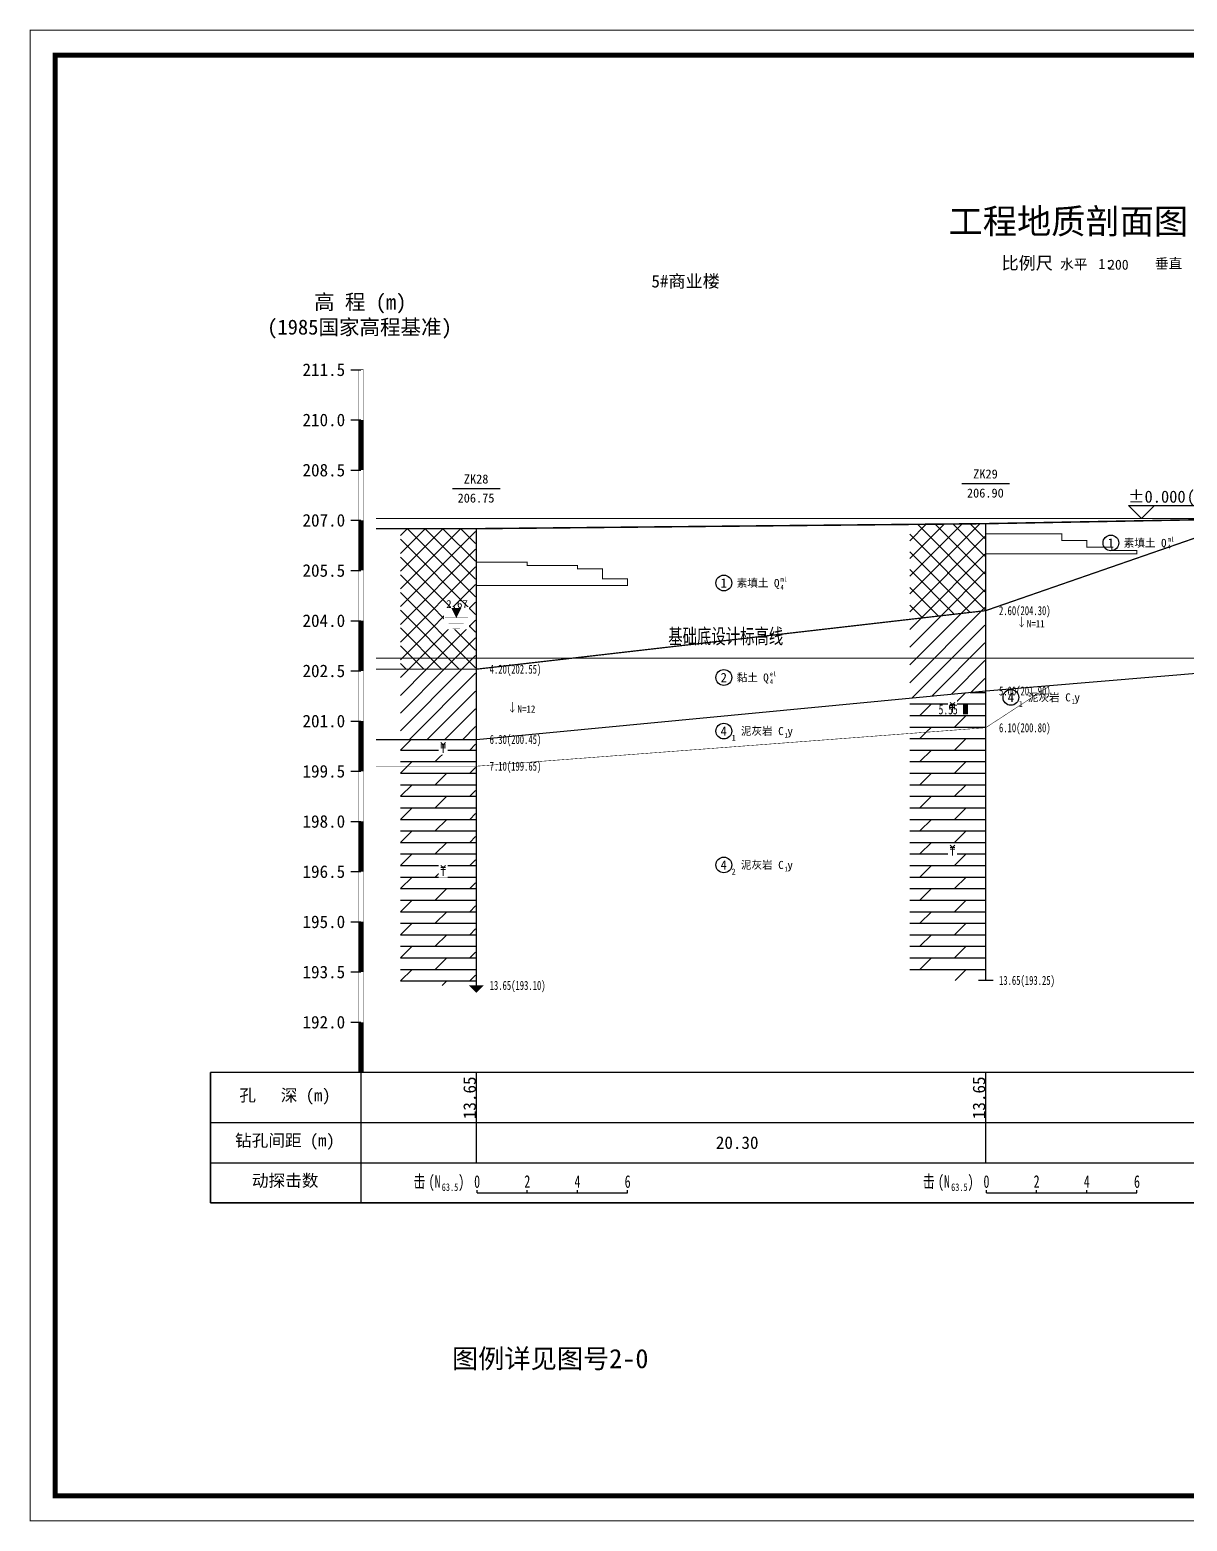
# Model space of a CAD drawing. Header units: millimetres. Extents: x -255 to 9196, y 129 to 426.
# Drawn here: x 4045.4 to 4276.1, y 129.3 to 426.4 of the extents above; entities that cross this region are included whole.
import ezdxf
from ezdxf.enums import TextEntityAlignment as Align

# ---------------------------------------------------------------- set-up
doc = ezdxf.new("R2010")
doc.units = ezdxf.units.MM
doc.linetypes.add('sx', pattern=[10, 5, 0, 5, 0])
for name, color, linetype in [('GiCAD_PouMian', 7, 'Continuous'), ('GICAD_QUYANG', 7, 'Continuous'), ('地质-原位曲线', 7, 'Continuous'), ('地质-图框', 7, 'Continuous'), ('地质-地层符号', 3, 'Continuous'), ('地质-地层线', 7, 'Continuous'), ('地质-地面线', 7, 'Continuous'), ('地质-填充花纹', 4, 'Continuous'), ('地质-文字', 7, 'Continuous'), ('地质-标注栏', 7, 'Continuous'), ('地质-标贯', 7, 'Continuous'), ('地质-水位线', 5, 'Continuous'), ('地质-钻孔', 7, 'Continuous')]:
    doc.layers.add(name, color=color, linetype=linetype)
doc.layers.add('不打印', color=7, linetype='Continuous', plot=False)
doc.styles.add('BG_ST', font='', dxfattribs={"width": 0.7})
doc.styles.add('LZ_FONTS_FS', font='simfang.ttf', dxfattribs={"width": 0.7})
doc.styles.add('LZ_PMT_LINE', font='', dxfattribs={"height": 2})
doc.styles.get("Standard").update_dxf_attribs({"font": 'simfang.ttf', "height": 2.5})
doc.styles.add('地下水位', font='', dxfattribs={"width": 0.7, "height": 1.58})
doc.styles.add('地层编号', font='', dxfattribs={"width": 0.7, "height": 1.85})
doc.styles.add('层底标注', font='', dxfattribs={"width": 0.7, "height": 1.8})
doc.styles.add('岩土名称', font='simfang.ttf', dxfattribs={"width": 0.7, "height": 1.55})
doc.styles.add('时代', font='', dxfattribs={"width": 0.7, "height": 1.6})
doc.styles.add('标注栏数据', font='simfang.ttf', dxfattribs={"width": 0.7, "height": 2.5})
doc.styles.add('标注栏项目', font='simfang.ttf', dxfattribs={"width": 0.7, "height": 3})
doc.styles.add('标贯动探', font='', dxfattribs={"width": 0.7, "height": 1.45})
doc.styles.add('标题', font='simfang.ttf', dxfattribs={"width": 0.7, "height": 8})
doc.styles.add('钻孔标注', font='', dxfattribs={"width": 0.7, "height": 1.8})
doc.styles.add('高程系统', font='simfang.ttf', dxfattribs={"width": 0.7, "height": 3})
doc.styles.get('BG_ST').set_extended_font_data('SimSun')
doc.styles.get('LZ_PMT_LINE').set_extended_font_data('SimSun')
doc.styles.get('地下水位').set_extended_font_data('FangSong_GB2312')
doc.styles.get('地层编号').set_extended_font_data('FangSong_GB2312')
doc.styles.get('层底标注').set_extended_font_data('FangSong_GB2312')
doc.styles.get('时代').set_extended_font_data('FangSong_GB2312')
doc.styles.get('标贯动探').set_extended_font_data('FangSong_GB2312')
doc.styles.get('钻孔标注').set_extended_font_data('FangSong_GB2312')
doc.linetypes.add('bzhjcx', pattern='A,0.001,[2,XX1.shx,S=1,R=0,X=1,Y=0],-2', length=2.001)
doc.linetypes.add('swx', pattern='A,7,-1.5,["●",LZ_PMT_LINE,S=0.05,R=0,X=0,Y=0],-1.5', length=10)
pattern_1 = [(0, (0, 0), (0, 2.3), []), (45, (0, 0), (4e-16, 4.5999997), [3.252691, -6.5053825])]
pattern_2 = [(45, (0, 0), (-1.767767, 1.767767), []), (135, (0, 0), (-1.767767, -1.767767), [])]
pattern_3 = [(45, (0, 0), (-1.767767, 1.767767), [])]

# ---------------------------------------------------------------- blocks, each defined once
blk = doc.blocks.new('WipeoutBlock')
blk.add_wipeout([(0, 0), (0, 1), (1, 1), (1, 0)])
blk = doc.blocks.new('FHzhong.dwg')
at = {"color": 1, "lineweight": 0}
for p, q in [((1.06, 1.62), (0.57, 2.04)), ((0.57, 1.62), (1.53, 1.62)), ((0.57, 1.25), (1.53, 1.25)), ((1.05, 0), (1.05, 1.62)), ((1.06, 1.62), (1.53, 2.04))]:
    blk.add_line(p, q, dxfattribs=at)
blk = doc.blocks.new('FHqiang.dwg')
at = {"color": 1, "lineweight": 0}
for p, q in [((1.06, 1.62), (0.57, 2.04)), ((0.57, 1.62), (1.53, 1.62)), ((0.57, 1.32), (1.53, 1.32)), ((0.57, 1.02), (1.53, 1.02)), ((1.05, 0), (1.05, 1.62)), ((1.06, 1.62), (1.53, 2.04))]:
    blk.add_line(p, q, dxfattribs=at)
blk = doc.blocks.new('gkqy_yan.dwg不标1', base_point=(0, -1))
at = {"color": 1}
blk.add_solid([(-0.5, -2), (-0.5, 0), (0.5, -2), (0.5, 0)], dxfattribs=at)
blk = doc.blocks.new('gkbgfh')
at = {"linetype": 'Continuous'}
blk.add_wipeout([(-0.23, -0.2), (1.12, -0.2), (1.12, 2.33), (-0.23, 2.33)], dxfattribs=at).dxf.layer = '地质-标贯'
at = {"color": 1, "const_width": 0.1}
for points in [[(0.01, 0.61), (0.46, 0.08), (0.88, 0.64)], [(0.46, 2.13), (0.46, 0.08)]]:
    blk.add_lwpolyline(points, dxfattribs=at)
blk = doc.blocks.new('shuiweifh')
at = {"linetype": 'swx'}
blk.add_wipeout([(-2.47, -2.24), (2.54, -2.24), (2.54, 2.22), (-2.47, 2.22)], dxfattribs=at).dxf.layer = '地质-水位线'
at = {"color": 5}
blk.add_lwpolyline([(0, 0, 0, 2, 0), (0, 2, 2, 2, 0)], format="xyseb", dxfattribs=at)
for points, const_width in [([(-2.25, 0.02), (2.32, 0.02)], 0.075), ([(-1.5, -1), (1.5, -1)], 0.075), ([(-0.75, -2), (0.75, -2)], 0.05)]:
    blk.add_lwpolyline(points, dxfattribs=dict(at, const_width=const_width))
blk = doc.blocks.new('zxdt')
blk.add_lwpolyline([(0, 0, 3, 0, 0), (0, -1.5, 0, 0, 0)], format="xyseb")
blk = doc.blocks.new('GC30')
blk.add_wipeout([(-2.26, 6.01), (17.92, 6.01), (17.93, 2.69), (-2.15, 2.71), (-2.27, 2.72)])
blk.add_text('(207.05)', height=2.408).set_placement((9.01, 3.19))
blk.add_wipeout([(-2.8, 2.72), (2.91, 2.72), (0.06, -0.14), (0.06, -0.14)])
at = {"color": 3}
for p, q in [((0, 0), (-2.6, 2.6)), ((-2.6, 2.6), (17.93, 2.6)), ((0, 0), (2.59, 2.6))]:
    blk.add_line(p, q, dxfattribs=at)
blk.add_text('±0.000', height=2.408).set_placement((-2.69, 3.18))

msp = doc.modelspace()

# ---------------------------------------------------------------- hatches: boundary and pattern name
at = {"layer": '地质-填充花纹', "linetype": 'Continuous'}
h = msp.add_hatch(dxfattribs=at)
h.set_pattern_fill('GKSTT', scale=0.5, style=0, pattern_type=2)
h.set_pattern_definition(pattern_2)
h.paths.add_polyline_path([(4134.26, 299.02), (4119.26, 299.02), (4119.26, 327.02), (4134.26, 327.02)])
h = msp.add_hatch(dxfattribs=at)
h.set_pattern_fill('GKSTT', scale=0.5, style=0, pattern_type=2)
h.set_pattern_definition(pattern_2)
h.paths.add_polyline_path([(4235.77, 310.67), (4220.77, 308.95), (4220.77, 327.87), (4235.77, 328.02)])
h = msp.add_hatch(dxfattribs=at)
h.set_pattern_fill('GKNXT', scale=0.5, style=0, pattern_type=2)
h.set_pattern_definition(pattern_3)
h.paths.add_polyline_path([(4235.77, 294.68), (4220.77, 293.25), (4220.77, 308.95), (4235.77, 310.67)])
h = msp.add_hatch(dxfattribs=at)
h.set_pattern_fill('GKNXT', scale=0.5, style=0, pattern_type=2)
h.set_pattern_definition(pattern_3)
h.paths.add_polyline_path([(4134.26, 285.02), (4119.26, 285.02), (4119.26, 299.02), (4134.26, 299.02)])
h = msp.add_hatch(dxfattribs=at)
h.set_pattern_fill('GKNHY1', scale=0.5, style=0, pattern_type=2)
h.set_pattern_definition(pattern_1)
h.paths.add_polyline_path([(4235.77, 287.35), (4220.77, 286.21), (4220.77, 293.25), (4235.77, 294.68)])
h = msp.add_hatch(dxfattribs=at)
h.set_pattern_fill('GKNHY1', scale=0.5, style=0, pattern_type=2)
h.set_pattern_definition(pattern_1)
h.paths.add_polyline_path([(4235.77, 237.02), (4220.77, 237.02), (4220.77, 286.21), (4235.77, 287.35)])
h = msp.add_hatch(dxfattribs=at)
h.set_pattern_fill('GKNHY1', scale=0.5, style=0, pattern_type=2)
h.set_pattern_definition(pattern_1)
h.paths.add_polyline_path([(4134.26, 279.69), (4119.26, 279.69), (4119.26, 285.02), (4134.26, 285.02)])
h = msp.add_hatch(dxfattribs=at)
h.set_pattern_fill('GKNHY1', scale=0.5, style=0, pattern_type=2)
h.set_pattern_definition(pattern_1)
h.paths.add_polyline_path([(4134.26, 236.02), (4119.26, 236.02), (4119.26, 279.69), (4134.26, 279.69)])

# ---------------------------------------------------------------- linework, layer by layer
at = {"color": 6, "linetype": 'swx', "const_width": 0.2, "flags": 128}
msp.add_lwpolyline([(4114.41, 301.19), (4419.57, 301.19)], dxfattribs=at)
at = {"layer": '地质-原位曲线', "color": 7, "linetype": 'Continuous'}
for p, q in [((4134.56, 194.69), (4134.56, 195.19)), ((4134.56, 194.69), (4164.56, 194.69)), ((4144.56, 194.69), (4144.56, 195.19)), ((4154.56, 194.69), (4154.56, 195.19)), ((4164.56, 194.69), (4164.56, 195.19)), ((4236.07, 194.69), (4236.07, 195.19)), ((4236.07, 194.69), (4266.07, 194.69)), ((4246.07, 194.69), (4246.07, 195.19)), ((4256.07, 194.69), (4256.07, 195.19)), ((4266.07, 194.69), (4266.07, 195.19))]:
    msp.add_line(p, q, dxfattribs=at)
at = {"layer": '地质-原位曲线', "color": 3, "linetype": 'Continuous', "const_width": 0.2, "flags": 128}
for points in [[(4236.07, 326.02), (4251.07, 326.02), (4251.07, 325.36), (4251.07, 324.69), (4256.07, 324.69), (4256.07, 324.02), (4256.07, 323.36), (4261.07, 323.36), (4261.07, 322.69), (4266.07, 322.69), (4266.07, 322.02), (4236.07, 322.02)], [(4134.56, 320.36), (4144.56, 320.36), (4144.56, 319.69), (4154.56, 319.69), (4154.56, 319.02), (4159.56, 319.02), (4159.56, 318.36), (4159.56, 317.69), (4159.56, 317.02), (4164.56, 317.02), (4164.56, 316.36), (4164.56, 315.69), (4134.56, 315.69)]]:
    msp.add_lwpolyline(points, dxfattribs=at)
at = {"layer": '地质-地层符号', "color": 7, "linetype": 'Continuous'}
for centre in [(4260.87, 324.18), (4183.73, 316.19), (4183.73, 297.36), (4240.94, 293.4), (4183.73, 286.69), (4183.73, 260.02)]:
    msp.add_ellipse(centre, major_axis=(0, 1.57), ratio=1, dxfattribs=at)
at = {"layer": '地质-地层线', "color": 4, "const_width": 0.25, "flags": 128}
msp.add_lwpolyline([(4114.41, 299.02), (4134.41, 299.02), (4235.92, 310.69), (4288.69, 328.99)], dxfattribs=at)
at = {"layer": '地质-地层线', "color": 4, "linetype": 'bzhjcx', "flags": 128}
msp.add_lwpolyline([(4114.41, 285.02), (4134.41, 285.02), (4235.92, 294.69), (4337.4, 303.22), (4399.57, 306.76), (4419.57, 306.76)], dxfattribs=at)
at = {"layer": '地质-地层线', "color": 2, "const_width": 0.1, "flags": 128}
msp.add_lwpolyline([(4114.41, 279.69), (4134.41, 279.69), (4235.92, 287.36), (4248.82, 295.78)], dxfattribs=at)
at = {"layer": '地质-地面线', "color": 3, "linetype": 'Continuous', "const_width": 0.3}
msp.add_lwpolyline([(4114.41, 327.02), (4134.41, 327.02), (4235.92, 328.02), (4337.4, 329.89), (4399.57, 339.42), (4419.57, 339.42)], dxfattribs=at)
at = {"layer": '地质-标注栏', "color": 7, "linetype": 'Continuous', "const_width": 0.3}
for points in [[(4081.41, 218.69), (4081.41, 192.69)], [(4081.41, 192.69), (4429.57, 192.69)]]:
    msp.add_lwpolyline(points, dxfattribs=at)
at = {"layer": '地质-标注栏', "color": 7, "linetype": 'Continuous'}
for points in [[(4134.41, 208.69), (4134.41, 218.69)], [(4235.92, 208.69), (4235.92, 218.69)], [(4081.41, 208.69), (4429.57, 208.69)], [(4134.41, 200.69), (4134.41, 208.69)], [(4235.92, 200.69), (4235.92, 208.69)], [(4235.92, 200.69), (4235.92, 208.69)], [(4081.41, 200.69), (4429.57, 200.69)]]:
    msp.add_lwpolyline(points, dxfattribs=at)
at = {"layer": '地质-钻孔', "color": 7, "linetype": 'Continuous'}
for p, q in [((4231.18, 336.02), (4240.66, 336.02)), ((4129.67, 335.02), (4139.14, 335.02))]:
    msp.add_line(p, q, dxfattribs=at)
at = {"layer": '地质-钻孔', "color": 7, "linetype": 'sx', "const_width": 0.3, "flags": 128}
msp.add_lwpolyline([(4235.92, 328.02), (4235.92, 237.02)], dxfattribs=at)
at = {"layer": '地质-钻孔', "color": 7, "linetype": 'Continuous', "const_width": 0.3, "flags": 128}
msp.add_lwpolyline([(4234.42, 237.02), (4237.42, 237.02)], dxfattribs=at)

# ---------------------------------------------------------------- block references
at = {"layer": '地质-文字', "linetype": 'Continuous', "yscale": 140}
msp.add_blockref('WipeoutBlock', (4110.91, 218.69), dxfattribs=at)
at = {"layer": '地质-钻孔', "linetype": 'Continuous'}
msp.add_blockref('zxdt', (4134.41, 236.02), dxfattribs=at)

# ---------------------------------------------------------------- texts
at = {"style": 'LZ_FONTS_FS'}
for s, height, p in [('比例尺', 2.5, (4239.08, 378.69, -12.5)), ('水平', 2, (4250.75, 378.71, -12.5)), ('1：', 2, (4258.4, 378.78, -12.5)), ('200', 2, (4260.32, 378.62, -12.5)), ('垂直', 2, (4269.64, 378.86, -12.5))]:
    msp.add_text(s, height=height, dxfattribs=at).set_placement(p)
at = {"color": 2, "style": 'LZ_FONTS_FS'}
msp.add_text('5#商业楼', height=2.5, dxfattribs=at).set_placement((4169.29, 375.08))
at = {"linetype": 'Continuous', "style": 'BG_ST', "width": 0.7}
msp.add_text('基础底设计标高线', height=3, dxfattribs=at).set_placement((4172.65, 303.19), align=Align.BOTTOM_LEFT)
msp.add_text('图例详见图号2-0', height=3.83).set_placement((4149.13, 159.75), align=Align.CENTER)
at = {"layer": 'GiCAD_PouMian', "color": 7, "style": '标题'}
msp.add_text('工程地质剖面图', height=5, dxfattribs=at).set_placement((4228.52, 385.77))
at = {"layer": '地质-原位曲线', "color": 7, "linetype": 'Continuous', "style": '标注栏数据', "width": 0.7}
for s, height, p in [('击', 2.5, (4121.87, 195.69)), ('(N', 2.5, (4124.89, 195.69)), ('63.5', 1.5, (4127.51, 195.07)), (')', 2.5, (4130.82, 195.69)), ('击', 2.5, (4223.38, 195.69)), ('(N', 2.5, (4226.4, 195.69)), ('63.5', 1.5, (4229.03, 195.07)), (')', 2.5, (4232.33, 195.69))]:
    msp.add_text(s, height=height, dxfattribs=at).set_placement(p)
for s, p in [('0', (4134.56, 195.69)), ('2', (4144.56, 195.69)), ('4', (4154.56, 195.69)), ('6', (4164.56, 195.69)), ('0', (4236.07, 195.69)), ('2', (4246.07, 195.69)), ('4', (4256.07, 195.69)), ('6', (4266.07, 195.69))]:
    msp.add_text(s, height=2.5, dxfattribs=at).set_placement(p, align=Align.CENTER)
at = {"layer": '地质-地层符号', "color": 7, "linetype": 'Continuous'}
for s, height, style, p in [('1', 1.85, '地层编号', (4260.23, 323.25)), ('素填土', 1.55, '岩土名称', (4263.43, 323.4)), ('Q', 1.6, '时代', (4270.87, 323.38)), ('1', 1.85, '地层编号', (4183.09, 315.27)), ('素填土', 1.55, '岩土名称', (4186.29, 315.42)), ('Q', 1.6, '时代', (4193.73, 315.39)), ('2', 1.85, '地层编号', (4183.09, 296.43)), ('黏土', 1.55, '岩土名称', (4186.29, 296.58)), ('Q', 1.6, '时代', (4191.58, 296.56)), ('4', 1.85, '地层编号', (4240.3, 292.47)), ('泥灰岩', 1.55, '岩土名称', (4244.33, 292.62)), ('C', 1.6, '时代', (4251.77, 292.6)), ('1', 1.2, '地层编号', (4242.5, 291.47)), ('y', 1.6, '时代', (4253.61, 292.6)), ('4', 1.85, '地层编号', (4183.09, 285.77)), ('1', 1.2, '地层编号', (4185.29, 284.77)), ('泥灰岩', 1.55, '岩土名称', (4187.13, 285.92)), ('C', 1.6, '时代', (4194.56, 285.89)), ('y', 1.6, '时代', (4196.4, 285.89)), ('4', 1.85, '地层编号', (4183.09, 259.1)), ('2', 1.2, '地层编号', (4185.29, 258.1)), ('泥灰岩', 1.55, '岩土名称', (4187.13, 259.25)), ('C', 1.6, '时代', (4194.56, 259.22)), ('y', 1.6, '时代', (4196.4, 259.22))]:
    msp.add_text(s, height=height, dxfattribs=dict(at, style=style)).set_placement(p)
at = {"layer": '地质-地层符号', "color": 7, "linetype": 'Continuous', "style": '时代', "width": 0.8}
for s, p in [('ml', (4272.18, 324.44)), ('4', (4272.18, 322.88)), ('4', (4195.04, 314.89)), ('ml', (4195.04, 316.46)), ('el', (4192.89, 297.62)), ('4', (4192.89, 296.06)), ('1', (4253.08, 292.1)), ('1', (4195.87, 285.39)), ('1', (4195.87, 258.72))]:
    msp.add_text(s, height=0.96, dxfattribs=at).set_placement(p)
at = {"layer": '地质-文字', "color": 7, "linetype": 'Continuous', "style": '高程系统'}
for s, p in [('高 程 (m)', (4102.07, 370.69)), ('(1985国家高程基准)', (4092.73, 365.69))]:
    msp.add_text(s, height=3, dxfattribs=at).set_placement(p)
at = {"layer": '地质-文字', "color": 7, "linetype": 'Continuous', "style": '层底标注', "width": 0.7}
for s, p in [('2.60(204.30)', (4238.57, 309.79)), ('4.20(202.55)', (4137.06, 298.12)), ('5.00(201.90)', (4238.57, 293.79)), ('6.10(200.80)', (4238.57, 286.46)), ('6.30(200.45)', (4137.06, 284.12)), ('7.10(199.65)', (4137.06, 278.79)), ('13.65(193.25)', (4238.57, 236.12)), ('13.65(193.10)', (4137.06, 235.12))]:
    msp.add_text(s, height=1.8, dxfattribs=at).set_placement(p)
at = {"layer": '地质-标注栏', "color": 7, "linetype": 'Continuous', "style": '标注栏数据'}
for p in [(4134.31, 209.37), (4235.82, 209.37)]:
    msp.add_text('13.65', height=2.5, rotation=90, dxfattribs=at).set_placement(p)
at = {"layer": '地质-标注栏', "color": 7, "linetype": 'Continuous', "style": '标注栏项目'}
for s, p in [('孔   深 (m)', (4087.16, 212.19)), ('钻孔间距 (m)', (4086.32, 203.19)), ('动探击数', (4089.68, 195.19))]:
    msp.add_text(s, height=2.43, dxfattribs=at).set_placement(p, align=Align.BOTTOM_LEFT)
at = {"layer": '地质-标注栏', "color": 7, "linetype": 'Continuous', "style": '标注栏数据'}
msp.add_text('20.30', height=2.5, dxfattribs=at).set_placement((4182.14, 203.44))
at = {"layer": '地质-标贯', "color": 6, "linetype": 'Continuous', "style": '标贯动探', "width": 0.9}
for s, p in [('N=11', (4244.12, 307.36)), ('N=12', (4142.61, 290.36))]:
    msp.add_text(s, height=1.45, dxfattribs=at).set_placement(p)
at = {"layer": '地质-钻孔', "color": 7, "linetype": 'Continuous', "style": '钻孔标注'}
for s, p in [('ZK29', (4233.43, 337.02)), ('ZK28', (4131.92, 336.02)), ('206.75', (4130.67, 332.22)), ('206.90', (4232.18, 333.22))]:
    msp.add_text(s, height=1.8, dxfattribs=at).set_placement(p)

# ---------------------------------------------------------------- next in the draw order: linework, layer by layer
at = {"layer": '地质-文字', "color": 0, "linetype": 'Continuous'}
for p, q in [((4109.41, 358.69), (4111.41, 358.69)), ((4109.41, 348.69), (4111.41, 348.69)), ((4109.41, 338.69), (4111.41, 338.69)), ((4109.41, 328.69), (4111.41, 328.69)), ((4109.41, 318.69), (4111.41, 318.69)), ((4109.41, 308.69), (4111.41, 308.69)), ((4109.41, 298.69), (4111.41, 298.69)), ((4109.41, 288.69), (4111.41, 288.69)), ((4109.41, 278.69), (4111.41, 278.69)), ((4109.41, 268.69), (4111.41, 268.69)), ((4109.41, 258.69), (4111.41, 258.69)), ((4109.41, 248.69), (4111.41, 248.69)), ((4109.41, 238.69), (4111.41, 238.69)), ((4109.41, 228.69), (4111.41, 228.69))]:
    msp.add_line(p, q, dxfattribs=at)
at = {"layer": '地质-文字', "color": 0, "linetype": 'Continuous', "flags": 128}
for points, const_width in [([(4110.91, 358.69), (4111.91, 358.69)], 0.1), ([(4110.91, 358.69), (4110.91, 218.69)], 0.1), ([(4111.91, 358.69), (4111.91, 218.69)], 0.1), ([(4111.41, 348.69), (4111.41, 338.69)], 1), ([(4111.41, 328.69), (4111.41, 318.69)], 1), ([(4111.41, 308.69), (4111.41, 298.69)], 1), ([(4111.41, 288.69), (4111.41, 278.69)], 1), ([(4111.41, 268.69), (4111.41, 258.69)], 1), ([(4111.41, 248.69), (4111.41, 238.69)], 1), ([(4111.41, 228.69), (4111.41, 218.69)], 1)]:
    msp.add_lwpolyline(points, dxfattribs=dict(at, const_width=const_width))
at = {"layer": '地质-标注栏', "color": 7, "linetype": 'Continuous', "const_width": 0.3}
for points in [[(4081.41, 218.69), (4429.57, 218.69)], [(4111.41, 218.69), (4111.41, 192.69)]]:
    msp.add_lwpolyline(points, dxfattribs=at)

# ---------------------------------------------------------------- next in the draw order: block references
at = {"layer": '地质-填充花纹', "linetype": 'Continuous', "xscale": 1.762031016557375, "yscale": 2.838761826268114}
for p in [(4228.43, 289.97), (4126.92, 281.96), (4228.43, 261.51), (4126.92, 257.46)]:
    msp.add_blockref('WipeoutBlock', p, dxfattribs=at)

# ---------------------------------------------------------------- next in the draw order: block references
at = {"layer": 'GICAD_QUYANG', "linetype": 'Continuous'}
msp.add_blockref('gkqy_yan.dwg不标1', (4231.92, 291.02), dxfattribs=at)
at = {"layer": '地质-填充花纹', "linetype": 'Continuous'}
for name, p in [('FHqiang.dwg', (4228.27, 290.37)), ('FHqiang.dwg', (4126.76, 282.36)), ('FHzhong.dwg', (4228.27, 261.9)), ('FHzhong.dwg', (4126.76, 257.86))]:
    msp.add_blockref(name, p, dxfattribs=at)
at = {"layer": '地质-文字', "linetype": 'Continuous', "xscale": 9.048648648648305}
for p, yscale in [((4099.76, 357.44), 2.724324324324323), ((4099.76, 347.44), 2.778378378378386), ((4099.76, 337.44), 2.778378378378386), ((4099.76, 327.44), 2.778378378378386), ((4099.76, 317.44), 2.778378378378386), ((4099.76, 307.44), 2.778378378378386), ((4099.76, 297.44), 2.778378378378386), ((4099.76, 287.44), 2.778378378378386), ((4099.76, 277.44), 2.778378378378386), ((4099.76, 267.44), 2.778378378378386), ((4099.76, 257.44), 2.778378378378386), ((4099.76, 247.44), 2.778378378378386), ((4099.76, 237.44), 2.778378378378386), ((4099.76, 227.44), 2.778378378378386)]:
    msp.add_blockref('WipeoutBlock', p, dxfattribs=dict(at, yscale=yscale))

# ---------------------------------------------------------------- next in the draw order: texts
at = {"layer": 'GICAD_QUYANG', "color": 1, "linetype": 'Continuous', "width": 0.7}
msp.add_text('5.55', height=2, dxfattribs=at).set_placement((4226.54, 290.02))

# ---------------------------------------------------------------- next in the draw order: linework, layer by layer
at = {"layer": '不打印', "linetype": 'Continuous', "const_width": 0.15}
msp.add_lwpolyline([(4045.49, 129.34), (4465.49, 129.34), (4465.49, 426.34), (4045.49, 426.34), (4045.49, 129.34)], dxfattribs=at)
at = {"layer": '地质-图框', "linetype": 'Continuous', "const_width": 1}
msp.add_lwpolyline([(4050.49, 134.34), (4460.49, 134.34), (4460.49, 421.34), (4050.49, 421.34), (4050.49, 134.34), (4460.49, 134.34)], dxfattribs=at)

# ---------------------------------------------------------------- next in the draw order: texts
at = {"layer": '地质-文字', "color": 7, "linetype": 'Continuous', "style": '高程系统'}
for s, p in [('211.5', (4099.76, 357.44)), ('210.0', (4099.76, 347.44)), ('208.5', (4099.76, 337.44)), ('207.0', (4099.76, 327.44)), ('205.5', (4099.76, 317.44)), ('204.0', (4099.76, 307.44)), ('202.5', (4099.76, 297.44)), ('201.0', (4099.76, 287.44)), ('199.5', (4099.76, 277.44)), ('198.0', (4099.76, 267.44)), ('196.5', (4099.76, 257.44)), ('195.0', (4099.76, 247.44)), ('193.5', (4099.76, 237.44)), ('192.0', (4099.76, 227.44))]:
    msp.add_text(s, height=2.5, dxfattribs=at).set_placement(p)

# ---------------------------------------------------------------- next in the draw order: block references
at = {"linetype": 'Continuous'}
msp.add_blockref('GC30', (4266.99, 329.02), dxfattribs=at)
at = {"layer": '地质-标贯', "color": 7, "linetype": 'Continuous'}
for p in [(4242.62, 307.36), (4141.11, 290.36)]:
    msp.add_blockref('gkbgfh', p, dxfattribs=at)
at = {"layer": '地质-水位线', "color": 7, "linetype": 'swx'}
msp.add_blockref('shuiweifh', (4130.41, 309.22), dxfattribs=at)

# ---------------------------------------------------------------- next in the draw order: linework, layer by layer
at = {"layer": '地质-水位线', "color": 5, "linetype": 'swx', "const_width": 0.2, "flags": 128}
msp.add_lwpolyline([(4114.41, 329.02), (4419.57, 329.02)], dxfattribs=at)
at = {"layer": '地质-钻孔', "color": 7, "linetype": 'sx', "const_width": 0.3, "flags": 128}
msp.add_lwpolyline([(4134.41, 327.02), (4134.41, 236.02)], dxfattribs=at)

# ---------------------------------------------------------------- next in the draw order: texts
at = {"layer": '地质-水位线', "color": 5, "linetype": 'swx', "style": '地下水位'}
msp.add_text('2.67', height=1.58, dxfattribs=at).set_placement((4128.41, 311.22))

doc.saveas('drawing.dxf')
